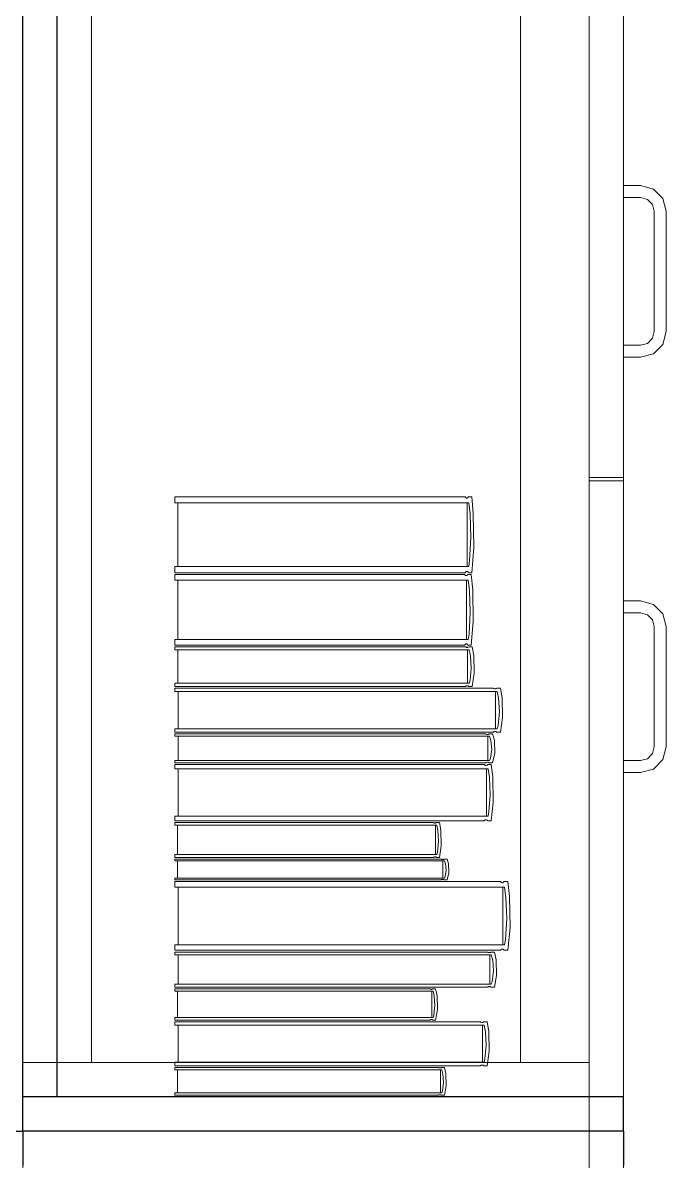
# Model space of a CAD drawing. Header units: inches. Extents: x -38 to 5698, y -33 to 92.
# Drawn here: x 116.969 to 117.344, y 34.983 to 35.646 of the extents above; entities that cross this region are included whole.
import ezdxf

# ---------------------------------------------------------------- set-up
doc = ezdxf.new("R2010")
doc.units = ezdxf.units.IN
doc.header["$MEASUREMENT"] = 0
doc.set_wipeout_variables(frame=1)
doc.linetypes.add('Wipeout_Contour', pattern=[1, 0, -1])
doc.layers.add('Interior - Mobiliario', color=7, linetype='Continuous')

msp = doc.modelspace()

# ---------------------------------------------------------------- linework, layer by layer
at = {"layer": 'Interior - Mobiliario', "color": 175, "linetype": 'Continuous', "lineweight": 13}
for p, q in [((116.98882, 35.02), (116.98882, 36.48)), ((117.29882, 36.48), (117.29882, 35.02)), ((117.00882, 36.46), (117.00882, 35.04)), ((117.25882, 35.04), (117.25882, 36.46)), ((117.29882, 36.46), (117.29882, 35.04)), ((117.29882, 35.74), (117.29882, 35.381)), ((117.31882, 35.74), (117.31882, 35.381)), ((117.32882, 35.551), (117.31882, 35.551)), ((117.31882, 35.551), (117.31882, 35.544)), ((117.33632, 35.54899), (117.32882, 35.551)), ((117.31882, 35.544), (117.32882, 35.544)), ((117.32882, 35.544), (117.33282, 35.54293)), ((117.34181, 35.5435), (117.33632, 35.54899)), ((117.33282, 35.54293), (117.33575, 35.54)), ((117.33575, 35.54), (117.33682, 35.536)), ((117.34382, 35.536), (117.34181, 35.5435)), ((117.33682, 35.536), (117.33682, 35.466)), ((117.34382, 35.466), (117.34382, 35.536)), ((117.33682, 35.466), (117.33575, 35.462)), ((117.34181, 35.4585), (117.34382, 35.466)), ((117.32882, 35.458), (117.31882, 35.458)), ((117.31882, 35.458), (117.31882, 35.451)), ((117.33282, 35.45907), (117.32882, 35.458)), ((117.33575, 35.462), (117.33282, 35.45907)), ((117.33632, 35.45301), (117.34181, 35.4585)), ((117.31882, 35.451), (117.32882, 35.451)), ((117.32882, 35.451), (117.33632, 35.45301)), ((117.31882, 35.381), (117.29882, 35.381)), ((117.31882, 35.379), (117.29882, 35.379)), ((117.05747, 35.36609), (117.05747, 35.36962)), ((117.05747, 35.36962), (117.22664, 35.36962)), ((117.22871, 35.36609), (117.05747, 35.36609)), ((117.0592, 35.32897), (117.0592, 35.36609)), ((117.22664, 35.36962), (117.22679, 35.36939)), ((117.22679, 35.36939), (117.22701, 35.36913)), ((117.22701, 35.36913), (117.22725, 35.36897)), ((117.22725, 35.36897), (117.2275, 35.36889)), ((117.2275, 35.36889), (117.22776, 35.3689)), ((117.22776, 35.3689), (117.22801, 35.369)), ((117.22784, 35.36609), (117.22784, 35.32897)), ((117.22801, 35.369), (117.22824, 35.36918)), ((117.22824, 35.36918), (117.22846, 35.36945)), ((117.22846, 35.36945), (117.22856, 35.36962)), ((117.22856, 35.36962), (117.23044, 35.36962)), ((117.2295, 35.35947), (117.22871, 35.36609)), ((117.23044, 35.36962), (117.23139, 35.35993)), ((117.22994, 35.34587), (117.2295, 35.35947)), ((117.23139, 35.35993), (117.2316, 35.34017)), ((117.22922, 35.33233), (117.22994, 35.34587)), ((117.2316, 35.34017), (117.23044, 35.32544)), ((117.22871, 35.32897), (117.22922, 35.33233)), ((117.05747, 35.32544), (117.05747, 35.32897)), ((117.05747, 35.32897), (117.22871, 35.32897)), ((117.22664, 35.32544), (117.05747, 35.32544)), ((117.22674, 35.32561), (117.22664, 35.32544)), ((117.22696, 35.32588), (117.22674, 35.32561)), ((117.22719, 35.32607), (117.22696, 35.32588)), ((117.22744, 35.32617), (117.22719, 35.32607)), ((117.2277, 35.32618), (117.22744, 35.32617)), ((117.22795, 35.3261), (117.2277, 35.32618)), ((117.22819, 35.32593), (117.22795, 35.3261)), ((117.22842, 35.32568), (117.22819, 35.32593)), ((117.22856, 35.32544), (117.22842, 35.32568)), ((117.23044, 35.32544), (117.22856, 35.32544)), ((117.05747, 35.32115), (117.05747, 35.32444)), ((117.05747, 35.32444), (117.2263, 35.32444)), ((117.22837, 35.32115), (117.05747, 35.32115)), ((117.0592, 35.28657), (117.0592, 35.32115)), ((117.2263, 35.32444), (117.22645, 35.32422)), ((117.22645, 35.32422), (117.22667, 35.32398)), ((117.22667, 35.32398), (117.22691, 35.32383)), ((117.22691, 35.32383), (117.22716, 35.32375)), ((117.22716, 35.32375), (117.22741, 35.32376)), ((117.22741, 35.32376), (117.22766, 35.32386)), ((117.2275, 35.32115), (117.2275, 35.28657)), ((117.22766, 35.32386), (117.2279, 35.32403)), ((117.2279, 35.32403), (117.22812, 35.32428)), ((117.22812, 35.32428), (117.22822, 35.32444)), ((117.22822, 35.32444), (117.23009, 35.32444)), ((117.22916, 35.31498), (117.22837, 35.32115)), ((117.23009, 35.32444), (117.23104, 35.31541)), ((117.2296, 35.30231), (117.22916, 35.31498)), ((117.23104, 35.31541), (117.23125, 35.29701)), ((117.31882, 35.309), (117.32882, 35.309)), ((117.31882, 35.302), (117.31882, 35.309)), ((117.32882, 35.309), (117.33632, 35.30699)), ((117.33632, 35.30699), (117.34181, 35.3015)), ((117.22888, 35.2897), (117.2296, 35.30231)), ((117.32882, 35.302), (117.31882, 35.302)), ((117.33282, 35.30093), (117.32882, 35.302)), ((117.33575, 35.298), (117.33282, 35.30093)), ((117.34181, 35.3015), (117.34382, 35.294)), ((117.23125, 35.29701), (117.23009, 35.28328)), ((117.33682, 35.294), (117.33575, 35.298)), ((117.33682, 35.224), (117.33682, 35.294)), ((117.34382, 35.294), (117.34382, 35.224)), ((117.05747, 35.28328), (117.05747, 35.28657)), ((117.05747, 35.28657), (117.22837, 35.28657)), ((117.22837, 35.28657), (117.22888, 35.2897)), ((117.2263, 35.28328), (117.05747, 35.28328)), ((117.05747, 35.28043), (117.05747, 35.28228)), ((117.05747, 35.28228), (117.22688, 35.28228)), ((117.22895, 35.28043), (117.05747, 35.28043)), ((117.05921, 35.26104), (117.05921, 35.28043)), ((117.2264, 35.28344), (117.2263, 35.28328)), ((117.22662, 35.28369), (117.2264, 35.28344)), ((117.22685, 35.28387), (117.22662, 35.28369)), ((117.2271, 35.28396), (117.22685, 35.28387)), ((117.22688, 35.28228), (117.22702, 35.28216)), ((117.22702, 35.28216), (117.22724, 35.28203)), ((117.22736, 35.28397), (117.2271, 35.28396)), ((117.22724, 35.28203), (117.22749, 35.28194)), ((117.22761, 35.28389), (117.22736, 35.28397)), ((117.22749, 35.28194), (117.22774, 35.2819)), ((117.22785, 35.28374), (117.22761, 35.28389)), ((117.22774, 35.2819), (117.22799, 35.2819)), ((117.22807, 35.2835), (117.22785, 35.28374)), ((117.22799, 35.2819), (117.22824, 35.28195)), ((117.22822, 35.28328), (117.22807, 35.2835)), ((117.22808, 35.28043), (117.22808, 35.26104)), ((117.23009, 35.28328), (117.22822, 35.28328)), ((117.22824, 35.28195), (117.22848, 35.28205)), ((117.22848, 35.28205), (117.2287, 35.28219)), ((117.2287, 35.28219), (117.2288, 35.28228)), ((117.2288, 35.28228), (117.23068, 35.28228)), ((117.22974, 35.27698), (117.22895, 35.28043)), ((117.23068, 35.28228), (117.23163, 35.27722)), ((117.23018, 35.26987), (117.22974, 35.27698)), ((117.23163, 35.27722), (117.23184, 35.26689)), ((117.22946, 35.26279), (117.23018, 35.26987)), ((117.23184, 35.26689), (117.23068, 35.25919)), ((117.05747, 35.25919), (117.05747, 35.26104)), ((117.05747, 35.26104), (117.22895, 35.26104)), ((117.22688, 35.25919), (117.05747, 35.25919)), ((117.22698, 35.25928), (117.22688, 35.25919)), ((117.22719, 35.25942), (117.22698, 35.25928)), ((117.22743, 35.25952), (117.22719, 35.25942)), ((117.22768, 35.25957), (117.22743, 35.25952)), ((117.22794, 35.25958), (117.22768, 35.25957)), ((117.22819, 35.25953), (117.22794, 35.25958)), ((117.22843, 35.25944), (117.22819, 35.25953)), ((117.22865, 35.25931), (117.22843, 35.25944)), ((117.2288, 35.25919), (117.22865, 35.25931)), ((117.23068, 35.25919), (117.2288, 35.25919)), ((117.22895, 35.26104), (117.22946, 35.26279)), ((117.05747, 35.25613), (117.05747, 35.25819)), ((117.05747, 35.25819), (117.24301, 35.25819)), ((117.24528, 35.25613), (117.05747, 35.25613)), ((117.05937, 35.23451), (117.05937, 35.25613)), ((117.24301, 35.25819), (117.24317, 35.25805)), ((117.24317, 35.25805), (117.24341, 35.2579)), ((117.24341, 35.2579), (117.24367, 35.25781)), ((117.24367, 35.25781), (117.24395, 35.25776)), ((117.24395, 35.25776), (117.24423, 35.25776)), ((117.24423, 35.25776), (117.2445, 35.25782)), ((117.24433, 35.25613), (117.24433, 35.23451)), ((117.2445, 35.25782), (117.24477, 35.25793)), ((117.24477, 35.25793), (117.24501, 35.25809)), ((117.24501, 35.25809), (117.24511, 35.25819)), ((117.24511, 35.25819), (117.24717, 35.25819)), ((117.24615, 35.25227), (117.24528, 35.25613)), ((117.24663, 35.24435), (117.24615, 35.25227)), ((117.24717, 35.25819), (117.24821, 35.25254)), ((117.24821, 35.25254), (117.24845, 35.24103)), ((117.24584, 35.23646), (117.24663, 35.24435)), ((117.24845, 35.24103), (117.24717, 35.23245)), ((117.05747, 35.23245), (117.05747, 35.23451)), ((117.05747, 35.23451), (117.24528, 35.23451)), ((117.24301, 35.23245), (117.05747, 35.23245)), ((117.24312, 35.23255), (117.24301, 35.23245)), ((117.24335, 35.2327), (117.24312, 35.23255)), ((117.24361, 35.23281), (117.24335, 35.2327)), ((117.24389, 35.23287), (117.24361, 35.23281)), ((117.24417, 35.23288), (117.24389, 35.23287)), ((117.24444, 35.23283), (117.24417, 35.23288)), ((117.24471, 35.23273), (117.24444, 35.23283)), ((117.24495, 35.23259), (117.24471, 35.23273)), ((117.24511, 35.23245), (117.24495, 35.23259)), ((117.24717, 35.23245), (117.24511, 35.23245)), ((117.24528, 35.23451), (117.24584, 35.23646)), ((117.05747, 35.23011), (117.05747, 35.23145)), ((117.05747, 35.23145), (117.23857, 35.23145)), ((117.24078, 35.23011), (117.05747, 35.23011)), ((117.05933, 35.21602), (117.05933, 35.23011)), ((117.23857, 35.23145), (117.23872, 35.23136)), ((117.23872, 35.23136), (117.23896, 35.23126)), ((117.23896, 35.23126), (117.23922, 35.2312)), ((117.23922, 35.2312), (117.23949, 35.23117)), ((117.23949, 35.23117), (117.23976, 35.23117)), ((117.23976, 35.23117), (117.24003, 35.23121)), ((117.23985, 35.23011), (117.23985, 35.21602)), ((117.24003, 35.23121), (117.24028, 35.23128)), ((117.24028, 35.23128), (117.24051, 35.23138)), ((117.24051, 35.23138), (117.24062, 35.23145)), ((117.24062, 35.23145), (117.24263, 35.23145)), ((117.24163, 35.2276), (117.24078, 35.23011)), ((117.2421, 35.22244), (117.24163, 35.2276)), ((117.24263, 35.23145), (117.24364, 35.22777)), ((117.24364, 35.22777), (117.24387, 35.22027)), ((117.24133, 35.21729), (117.2421, 35.22244)), ((117.24387, 35.22027), (117.24263, 35.21468)), ((117.33282, 35.21707), (117.33575, 35.22)), ((117.33575, 35.22), (117.33682, 35.224)), ((117.34382, 35.224), (117.34181, 35.2165)), ((117.05747, 35.21468), (117.05747, 35.21602)), ((117.05747, 35.21602), (117.24078, 35.21602)), ((117.23857, 35.21468), (117.05747, 35.21468)), ((117.05747, 35.21106), (117.05747, 35.21368)), ((117.05747, 35.21368), (117.23777, 35.21368)), ((117.23777, 35.21368), (117.23792, 35.21351)), ((117.23792, 35.21351), (117.23816, 35.21332)), ((117.23816, 35.21332), (117.23842, 35.21319)), ((117.23842, 35.21319), (117.23868, 35.21313)), ((117.23867, 35.21475), (117.23857, 35.21468)), ((117.2389, 35.21485), (117.23867, 35.21475)), ((117.23868, 35.21313), (117.23896, 35.21314)), ((117.23916, 35.21492), (117.2389, 35.21485)), ((117.23896, 35.21314), (117.23922, 35.21322)), ((117.23943, 35.21496), (117.23916, 35.21492)), ((117.23922, 35.21322), (117.23948, 35.21336)), ((117.2397, 35.21496), (117.23943, 35.21496)), ((117.23948, 35.21336), (117.23971, 35.21355)), ((117.23997, 35.21493), (117.2397, 35.21496)), ((117.23971, 35.21355), (117.23981, 35.21368)), ((117.23981, 35.21368), (117.24181, 35.21368)), ((117.24023, 35.21487), (117.23997, 35.21493)), ((117.24046, 35.21477), (117.24023, 35.21487)), ((117.24062, 35.21468), (117.24046, 35.21477)), ((117.24263, 35.21468), (117.24062, 35.21468)), ((117.24078, 35.21602), (117.24133, 35.21729)), ((117.24181, 35.21368), (117.24282, 35.20649)), ((117.31882, 35.216), (117.32882, 35.216)), ((117.31882, 35.209), (117.31882, 35.216)), ((117.32882, 35.216), (117.33282, 35.21707)), ((117.34181, 35.2165), (117.33632, 35.21101)), ((117.23997, 35.21106), (117.05747, 35.21106)), ((117.05932, 35.18351), (117.05932, 35.21106)), ((117.23905, 35.21106), (117.23905, 35.18351)), ((117.24082, 35.20615), (117.23997, 35.21106)), ((117.24129, 35.19605), (117.24082, 35.20615)), ((117.24282, 35.20649), (117.24305, 35.19182)), ((117.32882, 35.209), (117.31882, 35.209)), ((117.33632, 35.21101), (117.32882, 35.209)), ((117.24052, 35.186), (117.24129, 35.19605)), ((117.23997, 35.18351), (117.24052, 35.186)), ((117.24305, 35.19182), (117.24181, 35.18088)), ((117.05747, 35.18088), (117.05747, 35.18351)), ((117.05747, 35.18351), (117.23997, 35.18351)), ((117.23777, 35.18088), (117.05747, 35.18088)), ((117.05747, 35.17825), (117.05747, 35.17988)), ((117.05747, 35.17988), (117.20821, 35.17988)), ((117.20821, 35.17988), (117.20833, 35.17977)), ((117.20833, 35.17977), (117.20853, 35.17966)), ((117.20853, 35.17966), (117.20875, 35.17958)), ((117.20875, 35.17958), (117.20897, 35.17954)), ((117.20897, 35.17954), (117.2092, 35.17955)), ((117.2092, 35.17955), (117.20942, 35.17959)), ((117.20942, 35.17959), (117.20963, 35.17968)), ((117.20963, 35.17968), (117.20983, 35.1798)), ((117.20983, 35.1798), (117.20991, 35.17988)), ((117.20991, 35.17988), (117.21159, 35.17988)), ((117.21159, 35.17988), (117.21243, 35.17541)), ((117.23787, 35.18101), (117.23777, 35.18088)), ((117.2381, 35.18121), (117.23787, 35.18101)), ((117.23836, 35.18135), (117.2381, 35.18121)), ((117.23862, 35.18142), (117.23836, 35.18135)), ((117.2389, 35.18143), (117.23862, 35.18142)), ((117.23916, 35.18137), (117.2389, 35.18143)), ((117.23942, 35.18125), (117.23916, 35.18137)), ((117.23966, 35.18106), (117.23942, 35.18125)), ((117.23981, 35.18088), (117.23966, 35.18106)), ((117.24181, 35.18088), (117.23981, 35.18088)), ((117.21005, 35.17825), (117.05747, 35.17825)), ((117.05902, 35.16114), (117.05902, 35.17825)), ((117.20928, 35.17825), (117.20928, 35.16114)), ((117.21075, 35.1752), (117.21005, 35.17825)), ((117.21115, 35.16893), (117.21075, 35.1752)), ((117.21243, 35.17541), (117.21262, 35.1663)), ((117.2105, 35.16268), (117.21115, 35.16893)), ((117.21262, 35.1663), (117.21159, 35.1595)), ((117.05747, 35.1595), (117.05747, 35.16114)), ((117.05747, 35.16114), (117.21005, 35.16114)), ((117.20821, 35.1595), (117.05747, 35.1595)), ((117.20829, 35.15958), (117.20821, 35.1595)), ((117.20849, 35.15971), (117.20829, 35.15958)), ((117.2087, 35.15979), (117.20849, 35.15971)), ((117.20892, 35.15984), (117.2087, 35.15979)), ((117.20915, 35.15985), (117.20892, 35.15984)), ((117.20937, 35.15981), (117.20915, 35.15985)), ((117.20959, 35.15973), (117.20937, 35.15981)), ((117.20979, 35.15961), (117.20959, 35.15973)), ((117.20991, 35.1595), (117.20979, 35.15961)), ((117.21159, 35.1595), (117.20991, 35.1595)), ((117.21005, 35.16114), (117.2105, 35.16268)), ((117.05747, 35.15754), (117.05747, 35.1585)), ((117.05747, 35.1585), (117.21262, 35.1585)), ((117.21451, 35.15754), (117.05747, 35.15754)), ((117.05906, 35.14743), (117.05906, 35.15754)), ((117.21262, 35.1585), (117.21275, 35.15844)), ((117.21275, 35.15844), (117.21295, 35.15837)), ((117.21295, 35.15837), (117.21317, 35.15833)), ((117.21317, 35.15833), (117.21341, 35.1583)), ((117.21341, 35.1583), (117.21364, 35.15831)), ((117.21364, 35.15831), (117.21387, 35.15833)), ((117.21372, 35.15754), (117.21372, 35.14743)), ((117.21387, 35.15833), (117.21409, 35.15839)), ((117.21409, 35.15839), (117.21429, 35.15846)), ((117.21429, 35.15846), (117.21438, 35.1585)), ((117.21438, 35.1585), (117.2161, 35.1585)), ((117.21524, 35.15574), (117.21451, 35.15754)), ((117.21565, 35.15203), (117.21524, 35.15574)), ((117.2161, 35.1585), (117.21697, 35.15586)), ((117.21697, 35.15586), (117.21717, 35.15048)), ((117.05747, 35.14647), (117.05747, 35.14743)), ((117.05747, 35.14743), (117.21451, 35.14743)), ((117.21262, 35.14647), (117.05747, 35.14647)), ((117.21271, 35.14651), (117.21262, 35.14647)), ((117.21291, 35.14659), (117.21271, 35.14651)), ((117.21312, 35.14664), (117.21291, 35.14659)), ((117.21335, 35.14666), (117.21312, 35.14664)), ((117.21359, 35.14667), (117.21335, 35.14666)), ((117.21382, 35.14665), (117.21359, 35.14667)), ((117.21404, 35.1466), (117.21382, 35.14665)), ((117.21424, 35.14653), (117.21404, 35.1466)), ((117.21438, 35.14647), (117.21424, 35.14653)), ((117.2161, 35.14647), (117.21438, 35.14647)), ((117.21451, 35.14743), (117.21498, 35.14834)), ((117.21498, 35.14834), (117.21565, 35.15203)), ((117.21717, 35.15048), (117.2161, 35.14647)), ((117.05747, 35.14226), (117.05747, 35.14547)), ((117.05747, 35.14547), (117.24723, 35.14547)), ((117.24954, 35.14226), (117.05747, 35.14226)), ((117.05941, 35.10862), (117.05941, 35.14226)), ((117.24723, 35.14547), (117.24739, 35.14525)), ((117.24739, 35.14525), (117.24764, 35.14502)), ((117.24764, 35.14502), (117.24791, 35.14487)), ((117.24791, 35.14487), (117.24819, 35.1448)), ((117.24819, 35.1448), (117.24847, 35.14481)), ((117.24847, 35.14481), (117.24875, 35.1449)), ((117.24857, 35.14226), (117.24857, 35.10862)), ((117.24875, 35.1449), (117.24902, 35.14507)), ((117.24902, 35.14507), (117.24927, 35.14531)), ((117.24927, 35.14531), (117.24937, 35.14547)), ((117.24937, 35.14547), (117.25148, 35.14547)), ((117.25043, 35.13626), (117.24954, 35.14226)), ((117.25148, 35.14547), (117.25254, 35.13668)), ((117.25093, 35.12394), (117.25043, 35.13626)), ((117.25254, 35.13668), (117.25279, 35.11877)), ((117.25012, 35.11165), (117.25093, 35.12394)), ((117.25279, 35.11877), (117.25148, 35.10541)), ((117.05747, 35.10541), (117.05747, 35.10862)), ((117.05747, 35.10862), (117.24954, 35.10862)), ((117.24758, 35.10581), (117.24733, 35.10557)), ((117.24784, 35.10598), (117.24758, 35.10581)), ((117.24813, 35.10607), (117.24784, 35.10598)), ((117.24841, 35.10608), (117.24813, 35.10607)), ((117.24869, 35.10601), (117.24841, 35.10608)), ((117.24896, 35.10586), (117.24869, 35.10601)), ((117.24921, 35.10563), (117.24896, 35.10586)), ((117.24954, 35.10862), (117.25012, 35.11165)), ((117.24723, 35.10541), (117.05747, 35.10541)), ((117.05747, 35.10278), (117.05747, 35.10441)), ((117.05747, 35.10441), (117.23963, 35.10441)), ((117.24185, 35.10278), (117.05747, 35.10278)), ((117.05934, 35.0856), (117.05934, 35.10278)), ((117.23963, 35.10441), (117.23978, 35.1043)), ((117.23978, 35.1043), (117.24002, 35.10419)), ((117.24002, 35.10419), (117.24028, 35.10411)), ((117.24028, 35.10411), (117.24055, 35.10407)), ((117.24055, 35.10407), (117.24083, 35.10408)), ((117.24083, 35.10408), (117.24109, 35.10412)), ((117.24092, 35.10278), (117.24092, 35.0856)), ((117.24109, 35.10412), (117.24135, 35.10421)), ((117.24135, 35.10421), (117.24159, 35.10433)), ((117.24159, 35.10433), (117.24169, 35.10441)), ((117.24169, 35.10441), (117.24371, 35.10441)), ((117.24271, 35.09971), (117.24185, 35.10278)), ((117.24318, 35.09342), (117.24271, 35.09971)), ((117.24371, 35.10441), (117.24473, 35.09993)), ((117.24473, 35.09993), (117.24496, 35.09078)), ((117.24733, 35.10557), (117.24723, 35.10541)), ((117.24937, 35.10541), (117.24921, 35.10563)), ((117.25148, 35.10541), (117.24937, 35.10541)), ((117.2424, 35.08715), (117.24318, 35.09342)), ((117.24185, 35.0856), (117.2424, 35.08715)), ((117.24496, 35.09078), (117.24371, 35.08396)), ((117.05747, 35.08396), (117.05747, 35.0856)), ((117.05747, 35.0856), (117.24185, 35.0856)), ((117.23963, 35.08396), (117.05747, 35.08396)), ((117.05747, 35.08151), (117.05747, 35.08296)), ((117.05747, 35.08296), (117.20609, 35.08296)), ((117.20791, 35.08151), (117.05747, 35.08151)), ((117.05899, 35.06623), (117.05899, 35.08151)), ((117.20609, 35.08296), (117.20622, 35.08287)), ((117.20622, 35.08287), (117.20641, 35.08276)), ((117.20641, 35.08276), (117.20662, 35.08269)), ((117.20662, 35.08269), (117.20685, 35.08266)), ((117.20685, 35.08266), (117.20707, 35.08266)), ((117.20707, 35.08266), (117.20729, 35.08271)), ((117.20715, 35.08151), (117.20715, 35.06623)), ((117.20729, 35.08271), (117.2075, 35.08278)), ((117.2075, 35.08278), (117.20769, 35.08289)), ((117.20769, 35.08289), (117.20777, 35.08296)), ((117.20777, 35.08296), (117.20943, 35.08296)), ((117.2086, 35.07878), (117.20791, 35.08151)), ((117.20943, 35.08296), (117.21026, 35.07897)), ((117.23973, 35.08404), (117.23963, 35.08396)), ((117.23996, 35.08417), (117.23973, 35.08404)), ((117.24022, 35.08425), (117.23996, 35.08417)), ((117.24049, 35.0843), (117.24022, 35.08425)), ((117.24076, 35.08431), (117.24049, 35.0843)), ((117.24104, 35.08427), (117.24076, 35.08431)), ((117.2413, 35.08419), (117.24104, 35.08427)), ((117.24154, 35.08407), (117.2413, 35.08419)), ((117.24169, 35.08396), (117.24154, 35.08407)), ((117.24371, 35.08396), (117.24169, 35.08396)), ((117.20836, 35.06761), (117.20899, 35.07318)), ((117.20899, 35.07318), (117.2086, 35.07878)), ((117.21026, 35.07897), (117.21045, 35.07084)), ((117.05747, 35.06477), (117.05747, 35.06623)), ((117.05747, 35.06623), (117.20791, 35.06623)), ((117.20791, 35.06623), (117.20836, 35.06761)), ((117.21045, 35.07084), (117.20943, 35.06477)), ((117.20609, 35.06477), (117.05747, 35.06477)), ((117.05747, 35.06172), (117.05747, 35.06377)), ((117.05747, 35.06377), (117.23547, 35.06377)), ((117.23764, 35.06172), (117.05747, 35.06172)), ((117.05929, 35.04017), (117.05929, 35.06172)), ((117.20618, 35.06484), (117.20609, 35.06477)), ((117.20637, 35.06495), (117.20618, 35.06484)), ((117.20658, 35.06503), (117.20637, 35.06495)), ((117.2068, 35.06507), (117.20658, 35.06503)), ((117.20702, 35.06507), (117.2068, 35.06507)), ((117.20724, 35.06504), (117.20702, 35.06507)), ((117.20745, 35.06497), (117.20724, 35.06504)), ((117.20765, 35.06487), (117.20745, 35.06497)), ((117.20777, 35.06477), (117.20765, 35.06487)), ((117.20943, 35.06477), (117.20777, 35.06477)), ((117.23547, 35.06377), (117.23562, 35.06363)), ((117.23562, 35.06363), (117.23585, 35.06349)), ((117.23585, 35.06349), (117.2361, 35.06339)), ((117.2361, 35.06339), (117.23637, 35.06334)), ((117.23637, 35.06334), (117.23664, 35.06335)), ((117.23664, 35.06335), (117.2369, 35.06341)), ((117.23673, 35.06172), (117.23673, 35.04017)), ((117.2369, 35.06341), (117.23715, 35.06351)), ((117.23715, 35.06351), (117.23738, 35.06367)), ((117.23738, 35.06367), (117.23748, 35.06377)), ((117.23748, 35.06377), (117.23946, 35.06377)), ((117.23848, 35.05788), (117.23764, 35.06172)), ((117.23946, 35.06377), (117.24046, 35.05814)), ((117.23894, 35.04998), (117.23848, 35.05788)), ((117.24046, 35.05814), (117.24068, 35.04667)), ((117.23818, 35.04211), (117.23894, 35.04998)), ((117.24068, 35.04667), (117.23946, 35.03812)), ((117.25882, 35.04), (117.00882, 35.04)), ((117.05747, 35.03812), (117.05747, 35.04017)), ((117.05747, 35.04017), (117.23764, 35.04017)), ((117.23764, 35.04017), (117.23818, 35.04211)), ((117.29882, 35.04), (117.25882, 35.04)), ((117.23547, 35.03812), (117.05747, 35.03812)), ((117.05747, 35.03583), (117.05747, 35.03712)), ((117.05747, 35.03712), (117.21108, 35.03712)), ((117.21296, 35.03583), (117.05747, 35.03583)), ((117.21108, 35.03712), (117.21121, 35.03703)), ((117.21121, 35.03703), (117.21141, 35.03694)), ((117.21141, 35.03694), (117.21163, 35.03688)), ((117.21163, 35.03688), (117.21186, 35.03685)), ((117.21186, 35.03685), (117.21209, 35.03685)), ((117.21209, 35.03685), (117.21232, 35.03689)), ((117.21232, 35.03689), (117.21253, 35.03696)), ((117.21253, 35.03696), (117.21273, 35.03705)), ((117.21273, 35.03705), (117.21282, 35.03712)), ((117.21282, 35.03712), (117.21453, 35.03712)), ((117.21368, 35.03341), (117.21296, 35.03583)), ((117.21408, 35.02845), (117.21368, 35.03341)), ((117.21453, 35.03712), (117.21539, 35.03358)), ((117.21539, 35.03358), (117.21558, 35.02637)), ((117.23557, 35.03822), (117.23547, 35.03812)), ((117.2358, 35.03837), (117.23557, 35.03822)), ((117.23605, 35.03848), (117.2358, 35.03837)), ((117.23631, 35.03854), (117.23605, 35.03848)), ((117.23658, 35.03855), (117.23631, 35.03854)), ((117.23684, 35.0385), (117.23658, 35.03855)), ((117.2371, 35.0384), (117.23684, 35.0385)), ((117.23733, 35.03825), (117.2371, 35.0384)), ((117.23748, 35.03812), (117.23733, 35.03825)), ((117.23946, 35.03812), (117.23748, 35.03812)), ((117.21342, 35.02351), (117.21408, 35.02845)), ((117.29882, 35.02), (116.98882, 35.02))]:
    msp.add_line(p, q, dxfattribs=at)

# ---------------------------------------------------------------- wipeouts: each hides what was drawn before it
at = {"color": 254, "linetype": 'Wipeout_Contour', "lineweight": 0, "ltscale": 3317.765311}
msp.add_wipeout([(117.31882, 34.98), (117.31882, 35), (116.96882, 35), (116.96882, 34.98)], dxfattribs=at).dxf.layer = 'Interior - Mobiliario'

# ---------------------------------------------------------------- next in the draw order: linework, layer by layer
at = {"layer": 'Interior - Mobiliario', "color": 175, "linetype": 'Continuous', "lineweight": 30}
for p, q in [((117.31882, 35), (116.96882, 35)), ((116.96882, 35), (116.96882, 34.98)), ((117.31882, 35), (117.31882, 34.98))]:
    msp.add_line(p, q, dxfattribs=at)
at = {"layer": 'Interior - Mobiliario', "color": 175, "linetype": 'Continuous', "lineweight": 13}
for p, q in [((116.96882, 35), (116.96882, 34.98)), ((117.31882, 35), (116.96882, 35)), ((116.96882, 35), (116.96882, 34.96)), ((117.29882, 35), (116.96882, 35)), ((116.96882, 33.5), (116.96882, 35)), ((116.96882, 35), (117.31882, 35)), ((117.29882, 34.96), (117.29882, 35)), ((117.31882, 34.98), (117.31882, 35)), ((117.31882, 35), (117.31882, 33.5))]:
    msp.add_line(p, q, dxfattribs=at)

# ---------------------------------------------------------------- next in the draw order: wipeouts: each hides what was drawn before it
at = {"color": 254, "linetype": 'Wipeout_Contour', "lineweight": 0, "ltscale": 3317.236782}
msp.add_wipeout([(116.98882, 36.48), (116.96882, 36.48), (116.96882, 35.02), (116.98882, 35.02)], dxfattribs=at).dxf.layer = 'Interior - Mobiliario'

# ---------------------------------------------------------------- next in the draw order: linework, layer by layer
at = {"layer": 'Interior - Mobiliario', "color": 175, "linetype": 'Continuous', "lineweight": 30}
for p, q in [((116.96882, 35.02), (116.96882, 36.48)), ((116.98882, 35.02), (116.98882, 36.48)), ((116.98882, 35.02), (116.96882, 35.02))]:
    msp.add_line(p, q, dxfattribs=at)
at = {"layer": 'Interior - Mobiliario', "color": 175, "linetype": 'Continuous', "lineweight": 13}
for p, q in [((116.96882, 35.02), (116.96882, 36.48)), ((116.98882, 36.48), (116.98882, 35.02)), ((116.96882, 35.04), (116.96882, 36.46)), ((117.00882, 35.04), (116.96882, 35.04)), ((116.98882, 35.02), (116.96882, 35.02))]:
    msp.add_line(p, q, dxfattribs=at)

# ---------------------------------------------------------------- next in the draw order: wipeouts: each hides what was drawn before it
at = {"color": 254, "linetype": 'Wipeout_Contour', "lineweight": 0, "ltscale": 3317.768687}
msp.add_wipeout([(117.31882, 35.02), (116.96882, 35.02), (116.96882, 35), (117.31882, 35)], dxfattribs=at).dxf.layer = 'Interior - Mobiliario'

# ---------------------------------------------------------------- next in the draw order: linework, layer by layer
at = {"layer": 'Interior - Mobiliario', "color": 175, "linetype": 'Continuous', "lineweight": 13}
for p, q in [((116.96882, 36.5), (116.96882, 35)), ((117.31882, 35), (117.31882, 36.5)), ((116.96882, 35.02), (116.96882, 36.48)), ((116.98882, 35.02), (116.98882, 36.48)), ((116.98882, 35.02), (116.98882, 36.48)), ((116.98882, 35.02), (116.98882, 36.48)), ((117.29882, 36.48), (117.29882, 35.02)), ((117.29882, 36.48), (117.29882, 35.02)), ((117.31882, 36.48), (117.31882, 35.02)), ((117.31882, 36.48), (117.31882, 35.02)), ((117.29882, 35.02), (117.29882, 35.379)), ((117.31882, 35.02), (117.31882, 35.379)), ((116.96882, 35), (116.96882, 35.04)), ((117.29882, 35.04), (117.29882, 35)), ((117.05904, 35.02229), (117.05904, 35.03583)), ((117.21217, 35.03583), (117.21217, 35.02229)), ((117.21558, 35.02637), (117.21453, 35.021)), ((116.96882, 35.02), (117.31882, 35.02)), ((116.96882, 35), (116.96882, 35.02)), ((117.31882, 35.02), (116.96882, 35.02)), ((117.31882, 35.02), (116.98882, 35.02)), ((117.29882, 35.02), (116.98882, 35.02)), ((117.29882, 35.02), (116.98882, 35.02)), ((117.05747, 35.021), (117.05747, 35.02229)), ((117.05747, 35.02229), (117.21296, 35.02229)), ((117.21108, 35.021), (117.05747, 35.021)), ((117.21117, 35.02106), (117.21108, 35.021)), ((117.21137, 35.02116), (117.21117, 35.02106)), ((117.21158, 35.02123), (117.21137, 35.02116)), ((117.21181, 35.02127), (117.21158, 35.02123)), ((117.21204, 35.02127), (117.21181, 35.02127)), ((117.21227, 35.02124), (117.21204, 35.02127)), ((117.21249, 35.02118), (117.21227, 35.02124)), ((117.21269, 35.02109), (117.21249, 35.02118)), ((117.21282, 35.021), (117.21269, 35.02109)), ((117.21453, 35.021), (117.21282, 35.021)), ((117.21296, 35.02229), (117.21342, 35.02351)), ((117.31882, 35.02), (117.29882, 35.02)), ((117.31882, 35.02), (117.31882, 35)), ((116.61882, 35), (116.96882, 35)), ((116.96882, 35), (116.61882, 35)), ((116.63882, 35), (116.96882, 35)), ((117.31882, 35), (116.96882, 35)), ((117.29882, 35), (116.96882, 35)), ((116.96882, 35), (117.31882, 35)), ((116.96882, 35), (116.96882, 34.98)), ((116.96882, 35), (116.96882, 34.96)), ((116.96882, 33.5), (116.96882, 35))]:
    msp.add_line(p, q, dxfattribs=at)
at = {"layer": 'Interior - Mobiliario', "color": 175, "linetype": 'Continuous', "lineweight": 30}
for p, q in [((116.96882, 35), (116.96882, 35.02)), ((117.31882, 35.02), (116.96882, 35.02)), ((117.31882, 35), (117.31882, 35.02)), ((116.61882, 35), (116.96882, 35)), ((117.31882, 35), (116.96882, 35)), ((116.96882, 35), (116.96882, 34.98))]:
    msp.add_line(p, q, dxfattribs=at)

doc.saveas('drawing.dxf')
